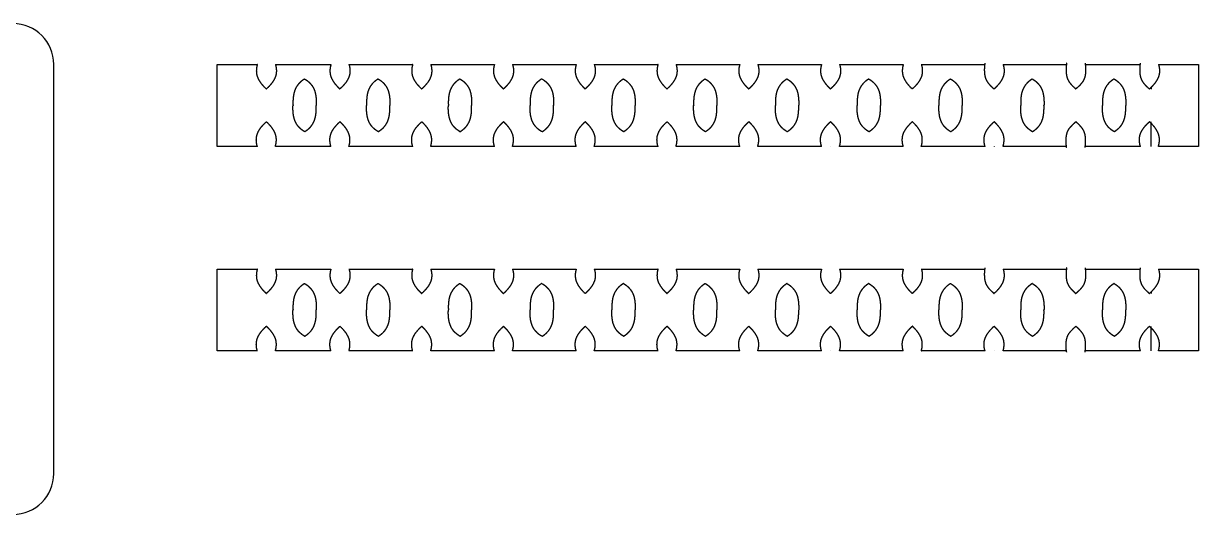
# Model space of a CAD drawing. Header units: millimetres. Extents: x 0 to 330, y 0 to 155.
# Drawn here: x 186.3 to 330, y 90 to 150 of the extents above; entities that cross this region are included whole.
import ezdxf

# ---------------------------------------------------------------- set-up
doc = ezdxf.new("R2010")
doc.units = ezdxf.units.MM
doc.layers.get('0').update_dxf_attribs({"linetype": 'CONTINUOUS'})

msp = doc.modelspace()

# ---------------------------------------------------------------- linework, layer by layer
for p, q in [((190, 95), (190, 145)), ((210, 144.99), (214.9, 144.99)), ((210, 134.99), (210, 144.99)), ((217.1, 144.99), (223.9, 144.99)), ((226.1, 144.99), (233.9, 144.99)), ((236.1, 144.99), (243.9, 144.99)), ((246.1, 144.99), (253.9, 144.99)), ((256.1, 144.99), (263.9, 144.99)), ((266.1, 144.99), (273.9, 144.99)), ((276.1, 144.99), (283.9, 144.99)), ((286.1, 144.99), (293.9, 144.99)), ((296.1, 144.99), (303.85, 144.99)), ((306.1, 144.99), (313.85, 144.99)), ((316.15, 144.99), (322.85, 144.99)), ((325.1, 144.99), (330, 144.99)), ((330, 144.99), (330, 134.99)), ((324.21, 142.2), (324.21, 141.99)), ((324.2, 134.99), (324.2, 137.99)), ((249.68, 136.78), (249.68, 136.78)), ((214.9, 134.99), (210, 134.99)), ((223.9, 134.99), (217.1, 134.99)), ((233.9, 134.99), (226.1, 134.99)), ((243.9, 134.99), (236.1, 134.99)), ((253.9, 134.99), (246.1, 134.99)), ((263.9, 134.99), (256.1, 134.99)), ((273.9, 134.99), (266.1, 134.99)), ((283.9, 134.99), (276.1, 134.99)), ((285, 135), (285, 135)), ((293.9, 134.99), (286.1, 134.99)), ((303.9, 134.99), (296.1, 134.99)), ((305, 135), (305, 134.99)), ((313.85, 134.99), (306.1, 134.99)), ((322.9, 134.99), (316.15, 134.99)), ((330, 134.99), (325.1, 134.99)), ((210, 109.99), (210, 119.99)), ((210, 119.99), (214.9, 119.99)), ((217.1, 119.99), (223.9, 119.99)), ((226.1, 119.99), (233.9, 119.99)), ((236.1, 119.99), (243.9, 119.99)), ((246.1, 119.99), (253.9, 119.99)), ((256.1, 119.99), (263.9, 119.99)), ((266.1, 119.99), (273.9, 119.99)), ((276.1, 119.99), (283.9, 119.99)), ((286.1, 119.99), (293.9, 119.99)), ((296.1, 119.99), (303.85, 119.99)), ((306.1, 119.99), (313.85, 119.99)), ((316.15, 119.99), (322.85, 119.99)), ((325.1, 119.99), (330, 119.99)), ((330, 119.99), (330, 109.99)), ((324.21, 117.2), (324.21, 116.99)), ((324.2, 109.99), (324.2, 112.99)), ((249.68, 111.78), (249.68, 111.78)), ((214.9, 109.99), (210, 109.99)), ((223.9, 109.99), (217.1, 109.99)), ((233.9, 109.99), (226.1, 109.99)), ((243.9, 109.99), (236.1, 109.99)), ((253.9, 109.99), (246.1, 109.99)), ((263.9, 109.99), (256.1, 109.99)), ((273.9, 109.99), (266.1, 109.99)), ((283.9, 109.99), (276.1, 109.99)), ((285, 110), (285, 110)), ((293.9, 109.99), (286.1, 109.99)), ((303.9, 109.99), (296.1, 109.99)), ((305, 110), (305, 109.99)), ((313.85, 109.99), (306.1, 109.99)), ((322.9, 109.99), (316.15, 109.99)), ((330, 109.99), (325.1, 109.99))]:
    msp.add_line(p, q)
for centre, start, end in [((185, 145), 0, 90), ((185, 95), 270, 360)]:
    msp.add_arc(centre, 5, start, end)
for points in [[(303.88, 145.15), (303.87, 145.12), (303.86, 145.05), (303.83, 144.91), (303.81, 144.65), (303.8, 144.26), (303.82, 143.85), (303.89, 143.45), (304.02, 143.11), (304.2, 142.81), (304.43, 142.54), (304.64, 142.33), (304.81, 142.17), (304.94, 142.06), (305, 142)], [(313.88, 145.15), (313.87, 145.12), (313.86, 145.05), (313.83, 144.91), (313.81, 144.65), (313.8, 144.26), (313.82, 143.85), (313.89, 143.45), (314.02, 143.11), (314.2, 142.81), (314.43, 142.54), (314.64, 142.33), (314.81, 142.17), (314.94, 142.06), (315, 142)], [(316.12, 145.15), (316.13, 145.12), (316.14, 145.05), (316.17, 144.91), (316.19, 144.65), (316.2, 144.26), (316.18, 143.85), (316.11, 143.45), (315.98, 143.11), (315.8, 142.81), (315.57, 142.54), (315.36, 142.33), (315.19, 142.17), (315.06, 142.06), (315, 142)], [(322.88, 145.15), (322.87, 145.12), (322.86, 145.05), (322.83, 144.91), (322.81, 144.65), (322.8, 144.26), (322.82, 143.85), (322.89, 143.45), (323.02, 143.11), (323.2, 142.81), (323.43, 142.54), (323.64, 142.33), (323.81, 142.17), (323.94, 142.06), (324, 142)], [(214.9, 144.99), (214.88, 144.93), (214.84, 144.8), (214.8, 144.62), (214.77, 144.37), (214.77, 144.06), (214.81, 143.75), (214.9, 143.45), (215.04, 143.15), (215.22, 142.86), (215.44, 142.57), (215.65, 142.34), (215.82, 142.17), (215.94, 142.06), (216, 142)], [(217.1, 144.99), (217.12, 144.93), (217.16, 144.8), (217.2, 144.62), (217.23, 144.37), (217.23, 144.06), (217.19, 143.75), (217.1, 143.45), (216.96, 143.15), (216.78, 142.86), (216.56, 142.57), (216.35, 142.34), (216.18, 142.17), (216.06, 142.06), (216, 142)], [(223.9, 144.99), (223.88, 144.93), (223.84, 144.8), (223.8, 144.62), (223.77, 144.37), (223.77, 144.06), (223.81, 143.75), (223.9, 143.45), (224.04, 143.15), (224.22, 142.86), (224.44, 142.57), (224.65, 142.34), (224.82, 142.17), (224.94, 142.06), (225, 142)], [(226.1, 144.99), (226.12, 144.93), (226.16, 144.8), (226.2, 144.62), (226.23, 144.37), (226.23, 144.06), (226.19, 143.75), (226.1, 143.45), (225.96, 143.15), (225.78, 142.86), (225.56, 142.57), (225.35, 142.34), (225.18, 142.17), (225.06, 142.06), (225, 142)], [(233.9, 144.99), (233.88, 144.93), (233.84, 144.8), (233.8, 144.62), (233.77, 144.37), (233.77, 144.06), (233.81, 143.75), (233.9, 143.45), (234.04, 143.15), (234.22, 142.86), (234.44, 142.57), (234.65, 142.34), (234.82, 142.17), (234.94, 142.06), (235, 142)], [(236.1, 144.99), (236.12, 144.93), (236.16, 144.8), (236.2, 144.62), (236.23, 144.37), (236.23, 144.06), (236.19, 143.75), (236.1, 143.45), (235.96, 143.15), (235.78, 142.86), (235.56, 142.57), (235.35, 142.34), (235.18, 142.17), (235.06, 142.06), (235, 142)], [(243.9, 144.99), (243.88, 144.93), (243.84, 144.8), (243.8, 144.62), (243.77, 144.37), (243.77, 144.06), (243.81, 143.75), (243.9, 143.45), (244.04, 143.15), (244.22, 142.86), (244.44, 142.57), (244.65, 142.34), (244.82, 142.17), (244.94, 142.06), (245, 142)], [(246.1, 144.99), (246.12, 144.93), (246.16, 144.8), (246.2, 144.62), (246.23, 144.37), (246.23, 144.06), (246.19, 143.75), (246.1, 143.45), (245.96, 143.15), (245.78, 142.86), (245.56, 142.57), (245.35, 142.34), (245.18, 142.17), (245.06, 142.06), (245, 142)], [(253.9, 144.99), (253.88, 144.93), (253.84, 144.8), (253.8, 144.62), (253.77, 144.37), (253.77, 144.06), (253.81, 143.75), (253.9, 143.45), (254.04, 143.15), (254.22, 142.86), (254.44, 142.57), (254.65, 142.34), (254.82, 142.17), (254.94, 142.06), (255, 142)], [(256.1, 144.99), (256.12, 144.93), (256.16, 144.8), (256.2, 144.62), (256.23, 144.37), (256.23, 144.06), (256.19, 143.75), (256.1, 143.45), (255.96, 143.15), (255.78, 142.86), (255.56, 142.57), (255.35, 142.34), (255.18, 142.17), (255.06, 142.06), (255, 142)], [(263.9, 144.99), (263.88, 144.93), (263.84, 144.8), (263.8, 144.62), (263.77, 144.37), (263.77, 144.06), (263.81, 143.75), (263.9, 143.45), (264.04, 143.15), (264.22, 142.86), (264.44, 142.57), (264.65, 142.34), (264.82, 142.17), (264.94, 142.06), (265, 142)], [(266.1, 144.99), (266.12, 144.93), (266.16, 144.8), (266.2, 144.62), (266.23, 144.37), (266.23, 144.06), (266.19, 143.75), (266.1, 143.45), (265.96, 143.15), (265.78, 142.86), (265.56, 142.57), (265.35, 142.34), (265.18, 142.17), (265.06, 142.06), (265, 142)], [(273.9, 144.99), (273.88, 144.93), (273.84, 144.8), (273.8, 144.62), (273.77, 144.37), (273.77, 144.06), (273.81, 143.75), (273.9, 143.45), (274.04, 143.15), (274.22, 142.86), (274.44, 142.57), (274.65, 142.34), (274.82, 142.17), (274.94, 142.06), (275, 142)], [(276.1, 144.99), (276.12, 144.93), (276.16, 144.8), (276.2, 144.62), (276.23, 144.37), (276.23, 144.06), (276.19, 143.75), (276.1, 143.45), (275.96, 143.15), (275.78, 142.86), (275.56, 142.57), (275.35, 142.34), (275.18, 142.17), (275.06, 142.06), (275, 142)], [(283.9, 144.99), (283.88, 144.93), (283.84, 144.8), (283.8, 144.62), (283.77, 144.37), (283.77, 144.06), (283.81, 143.75), (283.9, 143.45), (284.04, 143.15), (284.22, 142.86), (284.44, 142.57), (284.65, 142.34), (284.82, 142.17), (284.94, 142.06), (285, 142)], [(286.1, 144.99), (286.12, 144.93), (286.16, 144.8), (286.2, 144.62), (286.23, 144.37), (286.23, 144.06), (286.19, 143.75), (286.1, 143.45), (285.96, 143.15), (285.78, 142.86), (285.56, 142.57), (285.35, 142.34), (285.18, 142.17), (285.06, 142.06), (285, 142)], [(293.9, 144.99), (293.88, 144.93), (293.84, 144.8), (293.8, 144.62), (293.77, 144.37), (293.77, 144.06), (293.81, 143.75), (293.9, 143.45), (294.04, 143.15), (294.22, 142.86), (294.44, 142.57), (294.65, 142.34), (294.82, 142.17), (294.94, 142.06), (295, 142)], [(296.1, 144.99), (296.12, 144.93), (296.16, 144.8), (296.2, 144.62), (296.23, 144.37), (296.23, 144.06), (296.19, 143.75), (296.1, 143.45), (295.96, 143.15), (295.78, 142.86), (295.56, 142.57), (295.35, 142.34), (295.18, 142.17), (295.06, 142.06), (295, 142)], [(306.1, 144.99), (306.12, 144.93), (306.16, 144.8), (306.2, 144.62), (306.23, 144.37), (306.23, 144.06), (306.19, 143.75), (306.1, 143.45), (305.96, 143.15), (305.78, 142.86), (305.56, 142.57), (305.35, 142.34), (305.18, 142.17), (305.06, 142.06), (305, 142)], [(325.1, 144.99), (325.12, 144.93), (325.16, 144.8), (325.2, 144.62), (325.23, 144.37), (325.23, 144.06), (325.19, 143.75), (325.1, 143.45), (324.96, 143.15), (324.78, 142.86), (324.56, 142.57), (324.35, 142.34), (324.18, 142.17), (324.06, 142.06), (324, 142)], [(220.68, 143.22), (220.62, 143.19), (220.5, 143.11), (220.33, 142.99), (220.11, 142.81), (219.88, 142.56), (219.68, 142.28), (219.53, 141.98), (219.4, 141.64), (219.32, 141.27), (219.27, 140.87), (219.25, 140.54), (219.25, 140.27), (219.26, 140.09), (219.26, 140)], [(220.68, 143.22), (220.74, 143.19), (220.86, 143.11), (221.04, 142.99), (221.25, 142.81), (221.48, 142.56), (221.68, 142.28), (221.84, 141.98), (221.96, 141.64), (222.04, 141.27), (222.09, 140.87), (222.11, 140.54), (222.11, 140.27), (222.11, 140.09), (222.1, 140)], [(229.68, 143.22), (229.62, 143.19), (229.5, 143.11), (229.33, 142.99), (229.11, 142.81), (228.88, 142.56), (228.68, 142.28), (228.53, 141.98), (228.4, 141.64), (228.32, 141.27), (228.27, 140.87), (228.25, 140.54), (228.25, 140.27), (228.26, 140.09), (228.26, 140)], [(229.68, 143.22), (229.74, 143.19), (229.86, 143.11), (230.04, 142.99), (230.25, 142.81), (230.48, 142.56), (230.68, 142.28), (230.84, 141.98), (230.96, 141.64), (231.04, 141.27), (231.09, 140.87), (231.11, 140.54), (231.11, 140.27), (231.11, 140.09), (231.1, 140)], [(239.68, 143.22), (239.62, 143.19), (239.5, 143.11), (239.33, 142.99), (239.11, 142.81), (238.88, 142.56), (238.68, 142.28), (238.53, 141.98), (238.4, 141.64), (238.32, 141.27), (238.27, 140.87), (238.25, 140.54), (238.25, 140.27), (238.26, 140.09), (238.26, 140)], [(239.68, 143.22), (239.74, 143.19), (239.86, 143.11), (240.04, 142.99), (240.25, 142.81), (240.48, 142.56), (240.68, 142.28), (240.84, 141.98), (240.96, 141.64), (241.04, 141.27), (241.09, 140.87), (241.11, 140.54), (241.11, 140.27), (241.11, 140.09), (241.1, 140)], [(249.68, 143.22), (249.62, 143.19), (249.5, 143.11), (249.33, 142.99), (249.11, 142.81), (248.88, 142.56), (248.68, 142.28), (248.53, 141.98), (248.4, 141.64), (248.32, 141.27), (248.27, 140.87), (248.25, 140.54), (248.25, 140.27), (248.26, 140.09), (248.26, 140)], [(249.72, 143.22), (249.78, 143.19), (249.9, 143.11), (250.07, 142.98), (250.28, 142.81), (250.51, 142.56), (250.71, 142.28), (250.87, 141.97), (250.99, 141.63), (251.07, 141.26), (251.12, 140.86), (251.13, 140.53), (251.13, 140.26), (251.13, 140.08), (251.12, 139.99)], [(259.68, 143.22), (259.62, 143.19), (259.5, 143.11), (259.33, 142.99), (259.11, 142.81), (258.88, 142.56), (258.68, 142.28), (258.53, 141.98), (258.4, 141.64), (258.32, 141.27), (258.27, 140.87), (258.25, 140.54), (258.25, 140.27), (258.26, 140.09), (258.26, 140)], [(259.68, 143.22), (259.74, 143.19), (259.86, 143.11), (260.04, 142.99), (260.25, 142.81), (260.48, 142.56), (260.68, 142.28), (260.84, 141.98), (260.96, 141.64), (261.04, 141.27), (261.09, 140.87), (261.11, 140.54), (261.11, 140.27), (261.11, 140.09), (261.1, 140)], [(269.68, 143.22), (269.62, 143.19), (269.5, 143.11), (269.33, 142.99), (269.11, 142.81), (268.88, 142.56), (268.68, 142.28), (268.53, 141.98), (268.4, 141.64), (268.32, 141.27), (268.27, 140.87), (268.25, 140.54), (268.25, 140.27), (268.26, 140.09), (268.26, 140)], [(269.68, 143.22), (269.74, 143.19), (269.86, 143.11), (270.04, 142.99), (270.25, 142.81), (270.48, 142.56), (270.68, 142.28), (270.84, 141.98), (270.96, 141.64), (271.04, 141.27), (271.09, 140.87), (271.11, 140.54), (271.11, 140.27), (271.11, 140.09), (271.1, 140)], [(279.68, 143.22), (279.62, 143.19), (279.5, 143.11), (279.33, 142.99), (279.11, 142.81), (278.88, 142.56), (278.68, 142.28), (278.53, 141.98), (278.4, 141.64), (278.32, 141.27), (278.27, 140.87), (278.25, 140.54), (278.25, 140.27), (278.26, 140.09), (278.26, 140)], [(279.68, 143.22), (279.74, 143.19), (279.86, 143.11), (280.04, 142.99), (280.25, 142.81), (280.48, 142.56), (280.68, 142.28), (280.84, 141.98), (280.96, 141.64), (281.04, 141.27), (281.09, 140.87), (281.11, 140.54), (281.11, 140.27), (281.11, 140.09), (281.1, 140)], [(289.68, 143.22), (289.62, 143.19), (289.5, 143.11), (289.33, 142.99), (289.11, 142.81), (288.88, 142.56), (288.68, 142.28), (288.53, 141.98), (288.4, 141.64), (288.32, 141.27), (288.27, 140.87), (288.25, 140.54), (288.25, 140.27), (288.26, 140.09), (288.26, 140)], [(289.68, 143.22), (289.74, 143.19), (289.86, 143.11), (290.04, 142.99), (290.25, 142.81), (290.48, 142.56), (290.68, 142.28), (290.84, 141.98), (290.96, 141.64), (291.04, 141.27), (291.09, 140.87), (291.11, 140.54), (291.11, 140.27), (291.11, 140.09), (291.1, 140)], [(299.68, 143.22), (299.62, 143.19), (299.5, 143.11), (299.33, 142.99), (299.11, 142.81), (298.88, 142.56), (298.68, 142.28), (298.53, 141.98), (298.4, 141.64), (298.32, 141.27), (298.27, 140.87), (298.25, 140.54), (298.25, 140.27), (298.26, 140.09), (298.26, 140)], [(299.68, 143.22), (299.74, 143.19), (299.86, 143.11), (300.04, 142.99), (300.25, 142.81), (300.48, 142.56), (300.68, 142.28), (300.84, 141.98), (300.96, 141.64), (301.04, 141.27), (301.09, 140.87), (301.11, 140.54), (301.11, 140.27), (301.11, 140.09), (301.1, 140)], [(309.68, 143.22), (309.62, 143.19), (309.5, 143.11), (309.33, 142.99), (309.11, 142.81), (308.88, 142.56), (308.68, 142.28), (308.53, 141.98), (308.4, 141.64), (308.32, 141.27), (308.27, 140.87), (308.25, 140.54), (308.25, 140.27), (308.26, 140.09), (308.26, 140)], [(309.68, 143.22), (309.74, 143.19), (309.86, 143.11), (310.04, 142.99), (310.25, 142.81), (310.48, 142.56), (310.68, 142.28), (310.84, 141.98), (310.96, 141.64), (311.04, 141.27), (311.09, 140.87), (311.11, 140.54), (311.11, 140.27), (311.11, 140.09), (311.1, 140)], [(319.68, 143.22), (319.62, 143.19), (319.5, 143.11), (319.33, 142.99), (319.11, 142.81), (318.88, 142.56), (318.68, 142.28), (318.53, 141.98), (318.4, 141.64), (318.32, 141.27), (318.27, 140.87), (318.25, 140.54), (318.25, 140.27), (318.26, 140.09), (318.26, 140)], [(319.68, 143.22), (319.74, 143.19), (319.86, 143.11), (320.04, 142.99), (320.25, 142.81), (320.48, 142.56), (320.68, 142.28), (320.84, 141.98), (320.96, 141.64), (321.04, 141.27), (321.09, 140.87), (321.11, 140.54), (321.11, 140.27), (321.11, 140.09), (321.1, 140)], [(220.68, 136.78), (220.62, 136.82), (220.5, 136.89), (220.33, 137.02), (220.11, 137.19), (219.88, 137.44), (219.68, 137.72), (219.53, 138.03), (219.4, 138.37), (219.32, 138.74), (219.27, 139.13), (219.25, 139.47), (219.25, 139.73), (219.26, 139.91), (219.26, 140)], [(220.68, 136.78), (220.74, 136.82), (220.86, 136.89), (221.04, 137.02), (221.25, 137.19), (221.48, 137.44), (221.68, 137.72), (221.84, 138.03), (221.96, 138.37), (222.04, 138.74), (222.09, 139.13), (222.11, 139.47), (222.11, 139.73), (222.11, 139.91), (222.1, 140)], [(229.68, 136.78), (229.62, 136.82), (229.5, 136.89), (229.33, 137.02), (229.11, 137.19), (228.88, 137.44), (228.68, 137.72), (228.53, 138.03), (228.4, 138.37), (228.32, 138.74), (228.27, 139.13), (228.25, 139.47), (228.25, 139.73), (228.26, 139.91), (228.26, 140)], [(229.68, 136.78), (229.74, 136.82), (229.86, 136.89), (230.04, 137.02), (230.25, 137.19), (230.48, 137.44), (230.68, 137.72), (230.84, 138.03), (230.96, 138.37), (231.04, 138.74), (231.09, 139.13), (231.11, 139.47), (231.11, 139.73), (231.11, 139.91), (231.1, 140)], [(239.68, 136.78), (239.62, 136.82), (239.5, 136.89), (239.33, 137.02), (239.11, 137.19), (238.88, 137.44), (238.68, 137.72), (238.53, 138.03), (238.4, 138.37), (238.32, 138.74), (238.27, 139.13), (238.25, 139.47), (238.25, 139.73), (238.26, 139.91), (238.26, 140)], [(239.68, 136.78), (239.74, 136.82), (239.86, 136.89), (240.04, 137.02), (240.25, 137.19), (240.48, 137.44), (240.68, 137.72), (240.84, 138.03), (240.96, 138.37), (241.04, 138.74), (241.09, 139.13), (241.11, 139.47), (241.11, 139.73), (241.11, 139.91), (241.1, 140)], [(249.69, 136.78), (249.63, 136.82), (249.51, 136.89), (249.33, 137.01), (249.12, 137.19), (248.89, 137.44), (248.69, 137.72), (248.53, 138.02), (248.41, 138.36), (248.32, 138.73), (248.27, 139.13), (248.25, 139.46), (248.25, 139.73), (248.26, 139.91), (248.26, 140)], [(249.73, 136.78), (249.79, 136.82), (249.91, 136.89), (250.08, 137.02), (250.29, 137.2), (250.52, 137.45), (250.72, 137.73), (250.87, 138.04), (250.99, 138.38), (251.07, 138.75), (251.12, 139.14), (251.14, 139.48), (251.13, 139.74), (251.13, 139.92), (251.12, 140.01)], [(259.68, 136.78), (259.62, 136.82), (259.5, 136.89), (259.33, 137.02), (259.11, 137.19), (258.88, 137.44), (258.68, 137.72), (258.53, 138.03), (258.4, 138.37), (258.32, 138.74), (258.27, 139.13), (258.25, 139.47), (258.25, 139.73), (258.26, 139.91), (258.26, 140)], [(259.68, 136.78), (259.74, 136.82), (259.86, 136.89), (260.04, 137.02), (260.25, 137.19), (260.48, 137.44), (260.68, 137.72), (260.84, 138.03), (260.96, 138.37), (261.04, 138.74), (261.09, 139.13), (261.11, 139.47), (261.11, 139.73), (261.11, 139.91), (261.1, 140)], [(269.68, 136.78), (269.62, 136.82), (269.5, 136.89), (269.33, 137.02), (269.11, 137.19), (268.88, 137.44), (268.68, 137.72), (268.53, 138.03), (268.4, 138.37), (268.32, 138.74), (268.27, 139.13), (268.25, 139.47), (268.25, 139.73), (268.26, 139.91), (268.26, 140)], [(269.68, 136.78), (269.74, 136.82), (269.86, 136.89), (270.04, 137.02), (270.25, 137.19), (270.48, 137.44), (270.68, 137.72), (270.84, 138.03), (270.96, 138.37), (271.04, 138.74), (271.09, 139.13), (271.11, 139.47), (271.11, 139.73), (271.11, 139.91), (271.1, 140)], [(279.68, 136.78), (279.62, 136.82), (279.5, 136.89), (279.33, 137.02), (279.11, 137.19), (278.88, 137.44), (278.68, 137.72), (278.53, 138.03), (278.4, 138.37), (278.32, 138.74), (278.27, 139.13), (278.25, 139.47), (278.25, 139.73), (278.26, 139.91), (278.26, 140)], [(279.68, 136.78), (279.74, 136.82), (279.86, 136.89), (280.04, 137.02), (280.25, 137.19), (280.48, 137.44), (280.68, 137.72), (280.84, 138.03), (280.96, 138.37), (281.04, 138.74), (281.09, 139.13), (281.11, 139.47), (281.11, 139.73), (281.11, 139.91), (281.1, 140)], [(289.68, 136.78), (289.62, 136.82), (289.5, 136.89), (289.33, 137.02), (289.11, 137.19), (288.88, 137.44), (288.68, 137.72), (288.53, 138.03), (288.4, 138.37), (288.32, 138.74), (288.27, 139.13), (288.25, 139.47), (288.25, 139.73), (288.26, 139.91), (288.26, 140)], [(289.68, 136.78), (289.74, 136.82), (289.86, 136.89), (290.04, 137.02), (290.25, 137.19), (290.48, 137.44), (290.68, 137.72), (290.84, 138.03), (290.96, 138.37), (291.04, 138.74), (291.09, 139.13), (291.11, 139.47), (291.11, 139.73), (291.11, 139.91), (291.1, 140)], [(299.68, 136.78), (299.62, 136.82), (299.5, 136.89), (299.33, 137.02), (299.11, 137.19), (298.88, 137.44), (298.68, 137.72), (298.53, 138.03), (298.4, 138.37), (298.32, 138.74), (298.27, 139.13), (298.25, 139.47), (298.25, 139.73), (298.26, 139.91), (298.26, 140)], [(299.68, 136.78), (299.74, 136.82), (299.86, 136.89), (300.04, 137.02), (300.25, 137.19), (300.48, 137.44), (300.68, 137.72), (300.84, 138.03), (300.96, 138.37), (301.04, 138.74), (301.09, 139.13), (301.11, 139.47), (301.11, 139.73), (301.11, 139.91), (301.1, 140)], [(309.68, 136.78), (309.62, 136.82), (309.5, 136.89), (309.33, 137.02), (309.11, 137.19), (308.88, 137.44), (308.68, 137.72), (308.53, 138.03), (308.4, 138.37), (308.32, 138.74), (308.27, 139.13), (308.25, 139.47), (308.25, 139.73), (308.26, 139.91), (308.26, 140)], [(309.68, 136.78), (309.74, 136.82), (309.86, 136.89), (310.04, 137.02), (310.25, 137.19), (310.48, 137.44), (310.68, 137.72), (310.84, 138.03), (310.96, 138.37), (311.04, 138.74), (311.09, 139.13), (311.11, 139.47), (311.11, 139.73), (311.11, 139.91), (311.1, 140)], [(319.68, 136.78), (319.62, 136.82), (319.5, 136.89), (319.33, 137.02), (319.11, 137.19), (318.88, 137.44), (318.68, 137.72), (318.53, 138.03), (318.4, 138.37), (318.32, 138.74), (318.27, 139.13), (318.25, 139.47), (318.25, 139.73), (318.26, 139.91), (318.26, 140)], [(319.68, 136.78), (319.74, 136.82), (319.86, 136.89), (320.04, 137.02), (320.25, 137.19), (320.48, 137.44), (320.68, 137.72), (320.84, 138.03), (320.96, 138.37), (321.04, 138.74), (321.09, 139.13), (321.11, 139.47), (321.11, 139.73), (321.11, 139.91), (321.1, 140)], [(214.9, 134.99), (214.88, 135.06), (214.84, 135.19), (214.8, 135.38), (214.77, 135.63), (214.77, 135.94), (214.81, 136.25), (214.9, 136.55), (215.04, 136.85), (215.22, 137.14), (215.44, 137.43), (215.65, 137.66), (215.82, 137.83), (215.94, 137.94), (216, 138)], [(217.1, 134.99), (217.12, 135.06), (217.16, 135.19), (217.2, 135.38), (217.23, 135.63), (217.23, 135.94), (217.19, 136.25), (217.1, 136.55), (216.96, 136.85), (216.78, 137.14), (216.56, 137.43), (216.35, 137.66), (216.18, 137.83), (216.06, 137.94), (216, 138)], [(223.9, 134.99), (223.88, 135.06), (223.84, 135.19), (223.8, 135.38), (223.77, 135.63), (223.77, 135.94), (223.81, 136.25), (223.9, 136.55), (224.04, 136.85), (224.22, 137.14), (224.44, 137.43), (224.65, 137.66), (224.82, 137.83), (224.94, 137.94), (225, 138)], [(226.1, 134.99), (226.12, 135.06), (226.16, 135.19), (226.2, 135.38), (226.23, 135.63), (226.23, 135.94), (226.19, 136.25), (226.1, 136.55), (225.96, 136.85), (225.78, 137.14), (225.56, 137.43), (225.35, 137.66), (225.18, 137.83), (225.06, 137.94), (225, 138)], [(233.9, 134.99), (233.88, 135.06), (233.84, 135.19), (233.8, 135.38), (233.77, 135.63), (233.77, 135.94), (233.81, 136.25), (233.9, 136.55), (234.04, 136.85), (234.22, 137.14), (234.44, 137.43), (234.65, 137.66), (234.82, 137.83), (234.94, 137.94), (235, 138)], [(236.1, 134.99), (236.12, 135.06), (236.16, 135.19), (236.2, 135.38), (236.23, 135.63), (236.23, 135.94), (236.19, 136.25), (236.1, 136.55), (235.96, 136.85), (235.78, 137.14), (235.56, 137.43), (235.35, 137.66), (235.18, 137.83), (235.06, 137.94), (235, 138)], [(243.9, 134.99), (243.88, 135.06), (243.84, 135.19), (243.8, 135.38), (243.77, 135.63), (243.77, 135.94), (243.81, 136.25), (243.9, 136.55), (244.04, 136.85), (244.22, 137.14), (244.44, 137.43), (244.65, 137.66), (244.82, 137.83), (244.94, 137.94), (245, 138)], [(246.1, 134.99), (246.12, 135.06), (246.16, 135.19), (246.2, 135.38), (246.23, 135.63), (246.23, 135.94), (246.19, 136.25), (246.1, 136.55), (245.96, 136.85), (245.78, 137.14), (245.56, 137.43), (245.35, 137.66), (245.18, 137.83), (245.06, 137.94), (245, 138)], [(253.9, 134.99), (253.88, 135.06), (253.84, 135.19), (253.8, 135.38), (253.77, 135.63), (253.77, 135.94), (253.81, 136.25), (253.9, 136.55), (254.04, 136.85), (254.22, 137.14), (254.44, 137.43), (254.65, 137.66), (254.82, 137.83), (254.94, 137.94), (255, 138)], [(256.1, 134.99), (256.12, 135.06), (256.16, 135.19), (256.2, 135.38), (256.23, 135.63), (256.23, 135.94), (256.19, 136.25), (256.1, 136.55), (255.96, 136.85), (255.78, 137.14), (255.56, 137.43), (255.35, 137.66), (255.18, 137.83), (255.06, 137.94), (255, 138)], [(263.9, 134.99), (263.88, 135.06), (263.84, 135.19), (263.8, 135.38), (263.77, 135.63), (263.77, 135.94), (263.81, 136.25), (263.9, 136.55), (264.04, 136.85), (264.22, 137.14), (264.44, 137.43), (264.65, 137.66), (264.82, 137.83), (264.94, 137.94), (265, 138)], [(266.1, 134.99), (266.12, 135.06), (266.16, 135.19), (266.2, 135.38), (266.23, 135.63), (266.23, 135.94), (266.19, 136.25), (266.1, 136.55), (265.96, 136.85), (265.78, 137.14), (265.56, 137.43), (265.35, 137.66), (265.18, 137.83), (265.06, 137.94), (265, 138)], [(273.9, 134.99), (273.88, 135.06), (273.84, 135.19), (273.8, 135.38), (273.77, 135.63), (273.77, 135.94), (273.81, 136.25), (273.9, 136.55), (274.04, 136.85), (274.22, 137.14), (274.44, 137.43), (274.65, 137.66), (274.82, 137.83), (274.94, 137.95), (275, 138)], [(276.1, 134.99), (276.12, 135.06), (276.16, 135.19), (276.2, 135.38), (276.23, 135.63), (276.23, 135.94), (276.19, 136.25), (276.1, 136.55), (275.96, 136.85), (275.78, 137.14), (275.56, 137.43), (275.35, 137.66), (275.18, 137.83), (275.06, 137.95), (275, 138)], [(283.9, 134.99), (283.88, 135.06), (283.84, 135.19), (283.8, 135.38), (283.77, 135.63), (283.77, 135.94), (283.81, 136.25), (283.9, 136.55), (284.04, 136.85), (284.22, 137.14), (284.44, 137.43), (284.65, 137.66), (284.82, 137.83), (284.94, 137.95), (285, 138)], [(286.1, 134.99), (286.12, 135.06), (286.16, 135.19), (286.2, 135.38), (286.23, 135.63), (286.23, 135.94), (286.19, 136.25), (286.1, 136.55), (285.96, 136.85), (285.78, 137.14), (285.56, 137.43), (285.35, 137.66), (285.18, 137.83), (285.06, 137.95), (285, 138)], [(293.9, 134.99), (293.88, 135.06), (293.84, 135.19), (293.8, 135.38), (293.77, 135.63), (293.77, 135.94), (293.81, 136.25), (293.9, 136.55), (294.04, 136.85), (294.22, 137.14), (294.44, 137.43), (294.65, 137.66), (294.82, 137.83), (294.94, 137.95), (295, 138)], [(296.1, 134.99), (296.12, 135.06), (296.16, 135.19), (296.2, 135.38), (296.23, 135.63), (296.23, 135.94), (296.19, 136.25), (296.1, 136.55), (295.96, 136.85), (295.78, 137.14), (295.56, 137.43), (295.35, 137.66), (295.18, 137.83), (295.06, 137.95), (295, 138)], [(303.9, 134.99), (303.88, 135.06), (303.84, 135.19), (303.8, 135.38), (303.77, 135.63), (303.77, 135.94), (303.81, 136.25), (303.9, 136.55), (304.04, 136.85), (304.22, 137.14), (304.44, 137.43), (304.65, 137.66), (304.82, 137.83), (304.94, 137.95), (305, 138)], [(306.1, 134.99), (306.12, 135.06), (306.16, 135.19), (306.2, 135.38), (306.23, 135.63), (306.23, 135.94), (306.19, 136.25), (306.1, 136.55), (305.96, 136.85), (305.78, 137.14), (305.56, 137.43), (305.35, 137.66), (305.18, 137.83), (305.06, 137.95), (305, 138)], [(313.88, 134.85), (313.87, 134.88), (313.86, 134.95), (313.83, 135.1), (313.81, 135.35), (313.8, 135.74), (313.82, 136.16), (313.89, 136.55), (314.02, 136.9), (314.2, 137.19), (314.43, 137.46), (314.64, 137.67), (314.81, 137.83), (314.94, 137.95), (315, 138)], [(316.12, 134.85), (316.13, 134.88), (316.14, 134.95), (316.17, 135.1), (316.19, 135.35), (316.2, 135.74), (316.18, 136.16), (316.11, 136.55), (315.98, 136.9), (315.8, 137.19), (315.57, 137.46), (315.36, 137.67), (315.19, 137.83), (315.06, 137.95), (315, 138)], [(322.9, 134.99), (322.88, 135.06), (322.84, 135.19), (322.8, 135.38), (322.77, 135.63), (322.77, 135.94), (322.81, 136.25), (322.9, 136.55), (323.04, 136.85), (323.22, 137.14), (323.44, 137.43), (323.65, 137.66), (323.82, 137.83), (323.94, 137.95), (324, 138)], [(325.1, 134.99), (325.12, 135.06), (325.16, 135.19), (325.2, 135.38), (325.23, 135.63), (325.23, 135.94), (325.19, 136.25), (325.1, 136.55), (324.96, 136.85), (324.78, 137.14), (324.56, 137.43), (324.35, 137.66), (324.18, 137.83), (324.06, 137.95), (324, 138)], [(214.9, 119.99), (214.88, 119.93), (214.84, 119.8), (214.8, 119.62), (214.77, 119.37), (214.77, 119.06), (214.81, 118.75), (214.9, 118.45), (215.04, 118.15), (215.22, 117.86), (215.44, 117.57), (215.65, 117.34), (215.82, 117.17), (215.94, 117.06), (216, 117)], [(217.1, 119.99), (217.12, 119.93), (217.16, 119.8), (217.2, 119.62), (217.23, 119.37), (217.23, 119.06), (217.19, 118.75), (217.1, 118.45), (216.96, 118.15), (216.78, 117.86), (216.56, 117.57), (216.35, 117.34), (216.18, 117.17), (216.06, 117.06), (216, 117)], [(223.9, 119.99), (223.88, 119.93), (223.84, 119.8), (223.8, 119.62), (223.77, 119.37), (223.77, 119.06), (223.81, 118.75), (223.9, 118.45), (224.04, 118.15), (224.22, 117.86), (224.44, 117.57), (224.65, 117.34), (224.82, 117.17), (224.94, 117.06), (225, 117)], [(226.1, 119.99), (226.12, 119.93), (226.16, 119.8), (226.2, 119.62), (226.23, 119.37), (226.23, 119.06), (226.19, 118.75), (226.1, 118.45), (225.96, 118.15), (225.78, 117.86), (225.56, 117.57), (225.35, 117.34), (225.18, 117.17), (225.06, 117.06), (225, 117)], [(233.9, 119.99), (233.88, 119.93), (233.84, 119.8), (233.8, 119.62), (233.77, 119.37), (233.77, 119.06), (233.81, 118.75), (233.9, 118.45), (234.04, 118.15), (234.22, 117.86), (234.44, 117.57), (234.65, 117.34), (234.82, 117.17), (234.94, 117.06), (235, 117)], [(236.1, 119.99), (236.12, 119.93), (236.16, 119.8), (236.2, 119.62), (236.23, 119.37), (236.23, 119.06), (236.19, 118.75), (236.1, 118.45), (235.96, 118.15), (235.78, 117.86), (235.56, 117.57), (235.35, 117.34), (235.18, 117.17), (235.06, 117.06), (235, 117)], [(243.9, 119.99), (243.88, 119.93), (243.84, 119.8), (243.8, 119.62), (243.77, 119.37), (243.77, 119.06), (243.81, 118.75), (243.9, 118.45), (244.04, 118.15), (244.22, 117.86), (244.44, 117.57), (244.65, 117.34), (244.82, 117.17), (244.94, 117.06), (245, 117)], [(246.1, 119.99), (246.12, 119.93), (246.16, 119.8), (246.2, 119.62), (246.23, 119.37), (246.23, 119.06), (246.19, 118.75), (246.1, 118.45), (245.96, 118.15), (245.78, 117.86), (245.56, 117.57), (245.35, 117.34), (245.18, 117.17), (245.06, 117.06), (245, 117)], [(253.9, 119.99), (253.88, 119.93), (253.84, 119.8), (253.8, 119.62), (253.77, 119.37), (253.77, 119.06), (253.81, 118.75), (253.9, 118.45), (254.04, 118.15), (254.22, 117.86), (254.44, 117.57), (254.65, 117.34), (254.82, 117.17), (254.94, 117.06), (255, 117)], [(256.1, 119.99), (256.12, 119.93), (256.16, 119.8), (256.2, 119.62), (256.23, 119.37), (256.23, 119.06), (256.19, 118.75), (256.1, 118.45), (255.96, 118.15), (255.78, 117.86), (255.56, 117.57), (255.35, 117.34), (255.18, 117.17), (255.06, 117.06), (255, 117)], [(263.9, 119.99), (263.88, 119.93), (263.84, 119.8), (263.8, 119.62), (263.77, 119.37), (263.77, 119.06), (263.81, 118.75), (263.9, 118.45), (264.04, 118.15), (264.22, 117.86), (264.44, 117.57), (264.65, 117.34), (264.82, 117.17), (264.94, 117.06), (265, 117)], [(266.1, 119.99), (266.12, 119.93), (266.16, 119.8), (266.2, 119.62), (266.23, 119.37), (266.23, 119.06), (266.19, 118.75), (266.1, 118.45), (265.96, 118.15), (265.78, 117.86), (265.56, 117.57), (265.35, 117.34), (265.18, 117.17), (265.06, 117.06), (265, 117)], [(273.9, 119.99), (273.88, 119.93), (273.84, 119.8), (273.8, 119.62), (273.77, 119.37), (273.77, 119.06), (273.81, 118.75), (273.9, 118.45), (274.04, 118.15), (274.22, 117.86), (274.44, 117.57), (274.65, 117.34), (274.82, 117.17), (274.94, 117.06), (275, 117)], [(276.1, 119.99), (276.12, 119.93), (276.16, 119.8), (276.2, 119.62), (276.23, 119.37), (276.23, 119.06), (276.19, 118.75), (276.1, 118.45), (275.96, 118.15), (275.78, 117.86), (275.56, 117.57), (275.35, 117.34), (275.18, 117.17), (275.06, 117.06), (275, 117)], [(283.9, 119.99), (283.88, 119.93), (283.84, 119.8), (283.8, 119.62), (283.77, 119.37), (283.77, 119.06), (283.81, 118.75), (283.9, 118.45), (284.04, 118.15), (284.22, 117.86), (284.44, 117.57), (284.65, 117.34), (284.82, 117.17), (284.94, 117.06), (285, 117)], [(286.1, 119.99), (286.12, 119.93), (286.16, 119.8), (286.2, 119.62), (286.23, 119.37), (286.23, 119.06), (286.19, 118.75), (286.1, 118.45), (285.96, 118.15), (285.78, 117.86), (285.56, 117.57), (285.35, 117.34), (285.18, 117.17), (285.06, 117.06), (285, 117)], [(293.9, 119.99), (293.88, 119.93), (293.84, 119.8), (293.8, 119.62), (293.77, 119.37), (293.77, 119.06), (293.81, 118.75), (293.9, 118.45), (294.04, 118.15), (294.22, 117.86), (294.44, 117.57), (294.65, 117.34), (294.82, 117.17), (294.94, 117.06), (295, 117)], [(296.1, 119.99), (296.12, 119.93), (296.16, 119.8), (296.2, 119.62), (296.23, 119.37), (296.23, 119.06), (296.19, 118.75), (296.1, 118.45), (295.96, 118.15), (295.78, 117.86), (295.56, 117.57), (295.35, 117.34), (295.18, 117.17), (295.06, 117.06), (295, 117)], [(303.88, 120.15), (303.87, 120.12), (303.86, 120.05), (303.83, 119.91), (303.81, 119.65), (303.8, 119.26), (303.82, 118.85), (303.89, 118.45), (304.02, 118.11), (304.2, 117.81), (304.43, 117.54), (304.64, 117.33), (304.81, 117.17), (304.94, 117.06), (305, 117)], [(306.1, 119.99), (306.12, 119.93), (306.16, 119.8), (306.2, 119.62), (306.23, 119.37), (306.23, 119.06), (306.19, 118.75), (306.1, 118.45), (305.96, 118.15), (305.78, 117.86), (305.56, 117.57), (305.35, 117.34), (305.18, 117.17), (305.06, 117.06), (305, 117)], [(313.88, 120.15), (313.87, 120.12), (313.86, 120.05), (313.83, 119.91), (313.81, 119.65), (313.8, 119.26), (313.82, 118.85), (313.89, 118.45), (314.02, 118.11), (314.2, 117.81), (314.43, 117.54), (314.64, 117.33), (314.81, 117.17), (314.94, 117.06), (315, 117)], [(316.12, 120.15), (316.13, 120.12), (316.14, 120.05), (316.17, 119.91), (316.19, 119.65), (316.2, 119.26), (316.18, 118.85), (316.11, 118.45), (315.98, 118.11), (315.8, 117.81), (315.57, 117.54), (315.36, 117.33), (315.19, 117.17), (315.06, 117.06), (315, 117)], [(322.88, 120.15), (322.87, 120.12), (322.86, 120.05), (322.83, 119.91), (322.81, 119.65), (322.8, 119.26), (322.82, 118.85), (322.89, 118.45), (323.02, 118.11), (323.2, 117.81), (323.43, 117.54), (323.64, 117.33), (323.81, 117.17), (323.94, 117.06), (324, 117)], [(325.1, 119.99), (325.12, 119.93), (325.16, 119.8), (325.2, 119.62), (325.23, 119.37), (325.23, 119.06), (325.19, 118.75), (325.1, 118.45), (324.96, 118.15), (324.78, 117.86), (324.56, 117.57), (324.35, 117.34), (324.18, 117.17), (324.06, 117.06), (324, 117)], [(220.68, 118.22), (220.62, 118.19), (220.5, 118.11), (220.33, 117.99), (220.11, 117.81), (219.88, 117.56), (219.68, 117.28), (219.53, 116.98), (219.4, 116.64), (219.32, 116.27), (219.27, 115.87), (219.25, 115.54), (219.25, 115.27), (219.26, 115.09), (219.26, 115)], [(220.68, 118.22), (220.74, 118.19), (220.86, 118.11), (221.04, 117.99), (221.25, 117.81), (221.48, 117.56), (221.68, 117.28), (221.84, 116.98), (221.96, 116.64), (222.04, 116.27), (222.09, 115.87), (222.11, 115.54), (222.11, 115.27), (222.11, 115.09), (222.1, 115)], [(229.68, 118.22), (229.62, 118.19), (229.5, 118.11), (229.33, 117.99), (229.11, 117.81), (228.88, 117.56), (228.68, 117.28), (228.53, 116.98), (228.4, 116.64), (228.32, 116.27), (228.27, 115.87), (228.25, 115.54), (228.25, 115.27), (228.26, 115.09), (228.26, 115)], [(229.68, 118.22), (229.74, 118.19), (229.86, 118.11), (230.04, 117.99), (230.25, 117.81), (230.48, 117.56), (230.68, 117.28), (230.84, 116.98), (230.96, 116.64), (231.04, 116.27), (231.09, 115.87), (231.11, 115.54), (231.11, 115.27), (231.11, 115.09), (231.1, 115)], [(239.68, 118.22), (239.62, 118.19), (239.5, 118.11), (239.33, 117.99), (239.11, 117.81), (238.88, 117.56), (238.68, 117.28), (238.53, 116.98), (238.4, 116.64), (238.32, 116.27), (238.27, 115.87), (238.25, 115.54), (238.25, 115.27), (238.26, 115.09), (238.26, 115)], [(239.68, 118.22), (239.74, 118.19), (239.86, 118.11), (240.04, 117.99), (240.25, 117.81), (240.48, 117.56), (240.68, 117.28), (240.84, 116.98), (240.96, 116.64), (241.04, 116.27), (241.09, 115.87), (241.11, 115.54), (241.11, 115.27), (241.11, 115.09), (241.1, 115)], [(249.68, 118.22), (249.62, 118.19), (249.5, 118.11), (249.33, 117.99), (249.11, 117.81), (248.88, 117.56), (248.68, 117.28), (248.53, 116.98), (248.4, 116.64), (248.32, 116.27), (248.27, 115.87), (248.25, 115.54), (248.25, 115.27), (248.26, 115.09), (248.26, 115)], [(249.72, 118.22), (249.78, 118.19), (249.9, 118.11), (250.07, 117.98), (250.28, 117.81), (250.51, 117.56), (250.71, 117.28), (250.87, 116.97), (250.99, 116.63), (251.07, 116.26), (251.12, 115.86), (251.13, 115.53), (251.13, 115.26), (251.13, 115.08), (251.12, 114.99)], [(259.68, 118.22), (259.62, 118.19), (259.5, 118.11), (259.33, 117.99), (259.11, 117.81), (258.88, 117.56), (258.68, 117.28), (258.53, 116.98), (258.4, 116.64), (258.32, 116.27), (258.27, 115.87), (258.25, 115.54), (258.25, 115.27), (258.26, 115.09), (258.26, 115)], [(259.68, 118.22), (259.74, 118.19), (259.86, 118.11), (260.04, 117.99), (260.25, 117.81), (260.48, 117.56), (260.68, 117.28), (260.84, 116.98), (260.96, 116.64), (261.04, 116.27), (261.09, 115.87), (261.11, 115.54), (261.11, 115.27), (261.11, 115.09), (261.1, 115)], [(269.68, 118.22), (269.62, 118.19), (269.5, 118.11), (269.33, 117.99), (269.11, 117.81), (268.88, 117.56), (268.68, 117.28), (268.53, 116.98), (268.4, 116.64), (268.32, 116.27), (268.27, 115.87), (268.25, 115.54), (268.25, 115.27), (268.26, 115.09), (268.26, 115)], [(269.68, 118.22), (269.74, 118.19), (269.86, 118.11), (270.04, 117.99), (270.25, 117.81), (270.48, 117.56), (270.68, 117.28), (270.84, 116.98), (270.96, 116.64), (271.04, 116.27), (271.09, 115.87), (271.11, 115.54), (271.11, 115.27), (271.11, 115.09), (271.1, 115)], [(279.68, 118.22), (279.62, 118.19), (279.5, 118.11), (279.33, 117.99), (279.11, 117.81), (278.88, 117.56), (278.68, 117.28), (278.53, 116.98), (278.4, 116.64), (278.32, 116.27), (278.27, 115.87), (278.25, 115.54), (278.25, 115.27), (278.26, 115.09), (278.26, 115)], [(279.68, 118.22), (279.74, 118.19), (279.86, 118.11), (280.04, 117.99), (280.25, 117.81), (280.48, 117.56), (280.68, 117.28), (280.84, 116.98), (280.96, 116.64), (281.04, 116.27), (281.09, 115.87), (281.11, 115.54), (281.11, 115.27), (281.11, 115.09), (281.1, 115)], [(289.68, 118.22), (289.62, 118.19), (289.5, 118.11), (289.33, 117.99), (289.11, 117.81), (288.88, 117.56), (288.68, 117.28), (288.53, 116.98), (288.4, 116.64), (288.32, 116.27), (288.27, 115.87), (288.25, 115.54), (288.25, 115.27), (288.26, 115.09), (288.26, 115)], [(289.68, 118.22), (289.74, 118.19), (289.86, 118.11), (290.04, 117.99), (290.25, 117.81), (290.48, 117.56), (290.68, 117.28), (290.84, 116.98), (290.96, 116.64), (291.04, 116.27), (291.09, 115.87), (291.11, 115.54), (291.11, 115.27), (291.11, 115.09), (291.1, 115)], [(299.68, 118.22), (299.62, 118.19), (299.5, 118.11), (299.33, 117.99), (299.11, 117.81), (298.88, 117.56), (298.68, 117.28), (298.53, 116.98), (298.4, 116.64), (298.32, 116.27), (298.27, 115.87), (298.25, 115.54), (298.25, 115.27), (298.26, 115.09), (298.26, 115)], [(299.68, 118.22), (299.74, 118.19), (299.86, 118.11), (300.04, 117.99), (300.25, 117.81), (300.48, 117.56), (300.68, 117.28), (300.84, 116.98), (300.96, 116.64), (301.04, 116.27), (301.09, 115.87), (301.11, 115.54), (301.11, 115.27), (301.11, 115.09), (301.1, 115)], [(309.68, 118.22), (309.62, 118.19), (309.5, 118.11), (309.33, 117.99), (309.11, 117.81), (308.88, 117.56), (308.68, 117.28), (308.53, 116.98), (308.4, 116.64), (308.32, 116.27), (308.27, 115.87), (308.25, 115.54), (308.25, 115.27), (308.26, 115.09), (308.26, 115)], [(309.68, 118.22), (309.74, 118.19), (309.86, 118.11), (310.04, 117.99), (310.25, 117.81), (310.48, 117.56), (310.68, 117.28), (310.84, 116.98), (310.96, 116.64), (311.04, 116.27), (311.09, 115.87), (311.11, 115.54), (311.11, 115.27), (311.11, 115.09), (311.1, 115)], [(319.68, 118.22), (319.62, 118.19), (319.5, 118.11), (319.33, 117.99), (319.11, 117.81), (318.88, 117.56), (318.68, 117.28), (318.53, 116.98), (318.4, 116.64), (318.32, 116.27), (318.27, 115.87), (318.25, 115.54), (318.25, 115.27), (318.26, 115.09), (318.26, 115)], [(319.68, 118.22), (319.74, 118.19), (319.86, 118.11), (320.04, 117.99), (320.25, 117.81), (320.48, 117.56), (320.68, 117.28), (320.84, 116.98), (320.96, 116.64), (321.04, 116.27), (321.09, 115.87), (321.11, 115.54), (321.11, 115.27), (321.11, 115.09), (321.1, 115)], [(220.68, 111.78), (220.62, 111.82), (220.5, 111.89), (220.33, 112.02), (220.11, 112.19), (219.88, 112.44), (219.68, 112.72), (219.53, 113.03), (219.4, 113.37), (219.32, 113.74), (219.27, 114.13), (219.25, 114.47), (219.25, 114.73), (219.26, 114.91), (219.26, 115)], [(220.68, 111.78), (220.74, 111.82), (220.86, 111.89), (221.04, 112.02), (221.25, 112.19), (221.48, 112.44), (221.68, 112.72), (221.84, 113.03), (221.96, 113.37), (222.04, 113.74), (222.09, 114.13), (222.11, 114.47), (222.11, 114.73), (222.11, 114.91), (222.1, 115)], [(229.68, 111.78), (229.62, 111.82), (229.5, 111.89), (229.33, 112.02), (229.11, 112.19), (228.88, 112.44), (228.68, 112.72), (228.53, 113.03), (228.4, 113.37), (228.32, 113.74), (228.27, 114.13), (228.25, 114.47), (228.25, 114.73), (228.26, 114.91), (228.26, 115)], [(229.68, 111.78), (229.74, 111.82), (229.86, 111.89), (230.04, 112.02), (230.25, 112.19), (230.48, 112.44), (230.68, 112.72), (230.84, 113.03), (230.96, 113.37), (231.04, 113.74), (231.09, 114.13), (231.11, 114.47), (231.11, 114.73), (231.11, 114.91), (231.1, 115)], [(239.68, 111.78), (239.62, 111.82), (239.5, 111.89), (239.33, 112.02), (239.11, 112.19), (238.88, 112.44), (238.68, 112.72), (238.53, 113.03), (238.4, 113.37), (238.32, 113.74), (238.27, 114.13), (238.25, 114.47), (238.25, 114.73), (238.26, 114.91), (238.26, 115)], [(239.68, 111.78), (239.74, 111.82), (239.86, 111.89), (240.04, 112.02), (240.25, 112.19), (240.48, 112.44), (240.68, 112.72), (240.84, 113.03), (240.96, 113.37), (241.04, 113.74), (241.09, 114.13), (241.11, 114.47), (241.11, 114.73), (241.11, 114.91), (241.1, 115)], [(249.69, 111.78), (249.63, 111.82), (249.51, 111.89), (249.33, 112.01), (249.12, 112.19), (248.89, 112.44), (248.69, 112.72), (248.53, 113.02), (248.41, 113.36), (248.32, 113.73), (248.27, 114.13), (248.25, 114.46), (248.25, 114.73), (248.26, 114.91), (248.26, 115)], [(249.73, 111.78), (249.79, 111.82), (249.91, 111.89), (250.08, 112.02), (250.29, 112.2), (250.52, 112.45), (250.72, 112.73), (250.87, 113.04), (250.99, 113.38), (251.07, 113.75), (251.12, 114.14), (251.14, 114.48), (251.13, 114.74), (251.13, 114.92), (251.12, 115.01)], [(259.68, 111.78), (259.62, 111.82), (259.5, 111.89), (259.33, 112.02), (259.11, 112.19), (258.88, 112.44), (258.68, 112.72), (258.53, 113.03), (258.4, 113.37), (258.32, 113.74), (258.27, 114.13), (258.25, 114.47), (258.25, 114.73), (258.26, 114.91), (258.26, 115)], [(259.68, 111.78), (259.74, 111.82), (259.86, 111.89), (260.04, 112.02), (260.25, 112.19), (260.48, 112.44), (260.68, 112.72), (260.84, 113.03), (260.96, 113.37), (261.04, 113.74), (261.09, 114.13), (261.11, 114.47), (261.11, 114.73), (261.11, 114.91), (261.1, 115)], [(269.68, 111.78), (269.62, 111.82), (269.5, 111.89), (269.33, 112.02), (269.11, 112.19), (268.88, 112.44), (268.68, 112.72), (268.53, 113.03), (268.4, 113.37), (268.32, 113.74), (268.27, 114.13), (268.25, 114.47), (268.25, 114.73), (268.26, 114.91), (268.26, 115)], [(269.68, 111.78), (269.74, 111.82), (269.86, 111.89), (270.04, 112.02), (270.25, 112.19), (270.48, 112.44), (270.68, 112.72), (270.84, 113.03), (270.96, 113.37), (271.04, 113.74), (271.09, 114.13), (271.11, 114.47), (271.11, 114.73), (271.11, 114.91), (271.1, 115)], [(279.68, 111.78), (279.62, 111.82), (279.5, 111.89), (279.33, 112.02), (279.11, 112.19), (278.88, 112.44), (278.68, 112.72), (278.53, 113.03), (278.4, 113.37), (278.32, 113.74), (278.27, 114.13), (278.25, 114.47), (278.25, 114.73), (278.26, 114.91), (278.26, 115)], [(279.68, 111.78), (279.74, 111.82), (279.86, 111.89), (280.04, 112.02), (280.25, 112.19), (280.48, 112.44), (280.68, 112.72), (280.84, 113.03), (280.96, 113.37), (281.04, 113.74), (281.09, 114.13), (281.11, 114.47), (281.11, 114.73), (281.11, 114.91), (281.1, 115)], [(289.68, 111.78), (289.62, 111.82), (289.5, 111.89), (289.33, 112.02), (289.11, 112.19), (288.88, 112.44), (288.68, 112.72), (288.53, 113.03), (288.4, 113.37), (288.32, 113.74), (288.27, 114.13), (288.25, 114.47), (288.25, 114.73), (288.26, 114.91), (288.26, 115)], [(289.68, 111.78), (289.74, 111.82), (289.86, 111.89), (290.04, 112.02), (290.25, 112.19), (290.48, 112.44), (290.68, 112.72), (290.84, 113.03), (290.96, 113.37), (291.04, 113.74), (291.09, 114.13), (291.11, 114.47), (291.11, 114.73), (291.11, 114.91), (291.1, 115)], [(299.68, 111.78), (299.62, 111.82), (299.5, 111.89), (299.33, 112.02), (299.11, 112.19), (298.88, 112.44), (298.68, 112.72), (298.53, 113.03), (298.4, 113.37), (298.32, 113.74), (298.27, 114.13), (298.25, 114.47), (298.25, 114.73), (298.26, 114.91), (298.26, 115)], [(299.68, 111.78), (299.74, 111.82), (299.86, 111.89), (300.04, 112.02), (300.25, 112.19), (300.48, 112.44), (300.68, 112.72), (300.84, 113.03), (300.96, 113.37), (301.04, 113.74), (301.09, 114.13), (301.11, 114.47), (301.11, 114.73), (301.11, 114.91), (301.1, 115)], [(309.68, 111.78), (309.62, 111.82), (309.5, 111.89), (309.33, 112.02), (309.11, 112.19), (308.88, 112.44), (308.68, 112.72), (308.53, 113.03), (308.4, 113.37), (308.32, 113.74), (308.27, 114.13), (308.25, 114.47), (308.25, 114.73), (308.26, 114.91), (308.26, 115)], [(309.68, 111.78), (309.74, 111.82), (309.86, 111.89), (310.04, 112.02), (310.25, 112.19), (310.48, 112.44), (310.68, 112.72), (310.84, 113.03), (310.96, 113.37), (311.04, 113.74), (311.09, 114.13), (311.11, 114.47), (311.11, 114.73), (311.11, 114.91), (311.1, 115)], [(319.68, 111.78), (319.62, 111.82), (319.5, 111.89), (319.33, 112.02), (319.11, 112.19), (318.88, 112.44), (318.68, 112.72), (318.53, 113.03), (318.4, 113.37), (318.32, 113.74), (318.27, 114.13), (318.25, 114.47), (318.25, 114.73), (318.26, 114.91), (318.26, 115)], [(319.68, 111.78), (319.74, 111.82), (319.86, 111.89), (320.04, 112.02), (320.25, 112.19), (320.48, 112.44), (320.68, 112.72), (320.84, 113.03), (320.96, 113.37), (321.04, 113.74), (321.09, 114.13), (321.11, 114.47), (321.11, 114.73), (321.11, 114.91), (321.1, 115)], [(214.9, 109.99), (214.88, 110.06), (214.84, 110.19), (214.8, 110.38), (214.77, 110.63), (214.77, 110.94), (214.81, 111.25), (214.9, 111.55), (215.04, 111.85), (215.22, 112.14), (215.44, 112.43), (215.65, 112.66), (215.82, 112.83), (215.94, 112.94), (216, 113)], [(217.1, 109.99), (217.12, 110.06), (217.16, 110.19), (217.2, 110.38), (217.23, 110.63), (217.23, 110.94), (217.19, 111.25), (217.1, 111.55), (216.96, 111.85), (216.78, 112.14), (216.56, 112.43), (216.35, 112.66), (216.18, 112.83), (216.06, 112.94), (216, 113)], [(223.9, 109.99), (223.88, 110.06), (223.84, 110.19), (223.8, 110.38), (223.77, 110.63), (223.77, 110.94), (223.81, 111.25), (223.9, 111.55), (224.04, 111.85), (224.22, 112.14), (224.44, 112.43), (224.65, 112.66), (224.82, 112.83), (224.94, 112.94), (225, 113)], [(226.1, 109.99), (226.12, 110.06), (226.16, 110.19), (226.2, 110.38), (226.23, 110.63), (226.23, 110.94), (226.19, 111.25), (226.1, 111.55), (225.96, 111.85), (225.78, 112.14), (225.56, 112.43), (225.35, 112.66), (225.18, 112.83), (225.06, 112.94), (225, 113)], [(233.9, 109.99), (233.88, 110.06), (233.84, 110.19), (233.8, 110.38), (233.77, 110.63), (233.77, 110.94), (233.81, 111.25), (233.9, 111.55), (234.04, 111.85), (234.22, 112.14), (234.44, 112.43), (234.65, 112.66), (234.82, 112.83), (234.94, 112.94), (235, 113)], [(236.1, 109.99), (236.12, 110.06), (236.16, 110.19), (236.2, 110.38), (236.23, 110.63), (236.23, 110.94), (236.19, 111.25), (236.1, 111.55), (235.96, 111.85), (235.78, 112.14), (235.56, 112.43), (235.35, 112.66), (235.18, 112.83), (235.06, 112.94), (235, 113)], [(243.9, 109.99), (243.88, 110.06), (243.84, 110.19), (243.8, 110.38), (243.77, 110.63), (243.77, 110.94), (243.81, 111.25), (243.9, 111.55), (244.04, 111.85), (244.22, 112.14), (244.44, 112.43), (244.65, 112.66), (244.82, 112.83), (244.94, 112.94), (245, 113)], [(246.1, 109.99), (246.12, 110.06), (246.16, 110.19), (246.2, 110.38), (246.23, 110.63), (246.23, 110.94), (246.19, 111.25), (246.1, 111.55), (245.96, 111.85), (245.78, 112.14), (245.56, 112.43), (245.35, 112.66), (245.18, 112.83), (245.06, 112.94), (245, 113)], [(253.9, 109.99), (253.88, 110.06), (253.84, 110.19), (253.8, 110.38), (253.77, 110.63), (253.77, 110.94), (253.81, 111.25), (253.9, 111.55), (254.04, 111.85), (254.22, 112.14), (254.44, 112.43), (254.65, 112.66), (254.82, 112.83), (254.94, 112.94), (255, 113)], [(256.1, 109.99), (256.12, 110.06), (256.16, 110.19), (256.2, 110.38), (256.23, 110.63), (256.23, 110.94), (256.19, 111.25), (256.1, 111.55), (255.96, 111.85), (255.78, 112.14), (255.56, 112.43), (255.35, 112.66), (255.18, 112.83), (255.06, 112.94), (255, 113)], [(263.9, 109.99), (263.88, 110.06), (263.84, 110.19), (263.8, 110.38), (263.77, 110.63), (263.77, 110.94), (263.81, 111.25), (263.9, 111.55), (264.04, 111.85), (264.22, 112.14), (264.44, 112.43), (264.65, 112.66), (264.82, 112.83), (264.94, 112.94), (265, 113)], [(266.1, 109.99), (266.12, 110.06), (266.16, 110.19), (266.2, 110.38), (266.23, 110.63), (266.23, 110.94), (266.19, 111.25), (266.1, 111.55), (265.96, 111.85), (265.78, 112.14), (265.56, 112.43), (265.35, 112.66), (265.18, 112.83), (265.06, 112.94), (265, 113)], [(273.9, 109.99), (273.88, 110.06), (273.84, 110.19), (273.8, 110.38), (273.77, 110.63), (273.77, 110.94), (273.81, 111.25), (273.9, 111.55), (274.04, 111.85), (274.22, 112.14), (274.44, 112.43), (274.65, 112.66), (274.82, 112.83), (274.94, 112.95), (275, 113)], [(276.1, 109.99), (276.12, 110.06), (276.16, 110.19), (276.2, 110.38), (276.23, 110.63), (276.23, 110.94), (276.19, 111.25), (276.1, 111.55), (275.96, 111.85), (275.78, 112.14), (275.56, 112.43), (275.35, 112.66), (275.18, 112.83), (275.06, 112.95), (275, 113)], [(283.9, 109.99), (283.88, 110.06), (283.84, 110.19), (283.8, 110.38), (283.77, 110.63), (283.77, 110.94), (283.81, 111.25), (283.9, 111.55), (284.04, 111.85), (284.22, 112.14), (284.44, 112.43), (284.65, 112.66), (284.82, 112.83), (284.94, 112.95), (285, 113)], [(286.1, 109.99), (286.12, 110.06), (286.16, 110.19), (286.2, 110.38), (286.23, 110.63), (286.23, 110.94), (286.19, 111.25), (286.1, 111.55), (285.96, 111.85), (285.78, 112.14), (285.56, 112.43), (285.35, 112.66), (285.18, 112.83), (285.06, 112.95), (285, 113)], [(293.9, 109.99), (293.88, 110.06), (293.84, 110.19), (293.8, 110.38), (293.77, 110.63), (293.77, 110.94), (293.81, 111.25), (293.9, 111.55), (294.04, 111.85), (294.22, 112.14), (294.44, 112.43), (294.65, 112.66), (294.82, 112.83), (294.94, 112.95), (295, 113)], [(296.1, 109.99), (296.12, 110.06), (296.16, 110.19), (296.2, 110.38), (296.23, 110.63), (296.23, 110.94), (296.19, 111.25), (296.1, 111.55), (295.96, 111.85), (295.78, 112.14), (295.56, 112.43), (295.35, 112.66), (295.18, 112.83), (295.06, 112.95), (295, 113)], [(303.9, 109.99), (303.88, 110.06), (303.84, 110.19), (303.8, 110.38), (303.77, 110.63), (303.77, 110.94), (303.81, 111.25), (303.9, 111.55), (304.04, 111.85), (304.22, 112.14), (304.44, 112.43), (304.65, 112.66), (304.82, 112.83), (304.94, 112.95), (305, 113)], [(306.1, 109.99), (306.12, 110.06), (306.16, 110.19), (306.2, 110.38), (306.23, 110.63), (306.23, 110.94), (306.19, 111.25), (306.1, 111.55), (305.96, 111.85), (305.78, 112.14), (305.56, 112.43), (305.35, 112.66), (305.18, 112.83), (305.06, 112.95), (305, 113)], [(313.88, 109.85), (313.87, 109.88), (313.86, 109.95), (313.83, 110.1), (313.81, 110.35), (313.8, 110.74), (313.82, 111.16), (313.89, 111.55), (314.02, 111.9), (314.2, 112.19), (314.43, 112.46), (314.64, 112.67), (314.81, 112.83), (314.94, 112.95), (315, 113)], [(316.12, 109.85), (316.13, 109.88), (316.14, 109.95), (316.17, 110.1), (316.19, 110.35), (316.2, 110.74), (316.18, 111.16), (316.11, 111.55), (315.98, 111.9), (315.8, 112.19), (315.57, 112.46), (315.36, 112.67), (315.19, 112.83), (315.06, 112.95), (315, 113)], [(322.9, 109.99), (322.88, 110.06), (322.84, 110.19), (322.8, 110.38), (322.77, 110.63), (322.77, 110.94), (322.81, 111.25), (322.9, 111.55), (323.04, 111.85), (323.22, 112.14), (323.44, 112.43), (323.65, 112.66), (323.82, 112.83), (323.94, 112.95), (324, 113)], [(325.1, 109.99), (325.12, 110.06), (325.16, 110.19), (325.2, 110.38), (325.23, 110.63), (325.23, 110.94), (325.19, 111.25), (325.1, 111.55), (324.96, 111.85), (324.78, 112.14), (324.56, 112.43), (324.35, 112.66), (324.18, 112.83), (324.06, 112.95), (324, 113)]]:
    msp.add_open_spline(points, degree=5)

doc.saveas('drawing.dxf')
